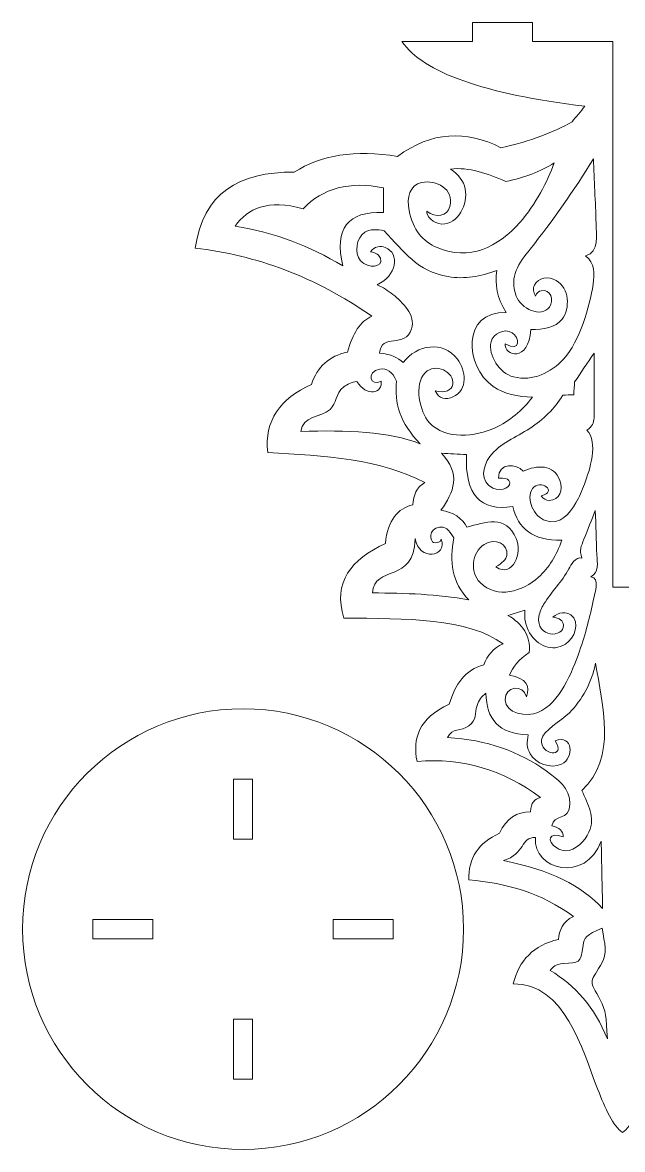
# Model space of a CAD drawing. Header units: centimetres. Extents: x -14.6 to 14.6, y -10.3 to 10.3.
# Drawn here: x -14.61 to -3.62, y -10.33 to 10.33 of the extents above; entities that cross this region are included whole.
import ezdxf

# ---------------------------------------------------------------- set-up
doc = ezdxf.new("R2010")
doc.units = ezdxf.units.CM
doc.header["$MEASUREMENT"] = 0
doc.layers.add('layer 1', color=7, linetype='Continuous')

msp = doc.modelspace()

# ---------------------------------------------------------------- linework, layer by layer
at = {"layer": 'layer 1', "color": 250, "lineweight": 20}
for points, knots in [([(-3.61734, -10.01892), (-3.44993, -9.91271), (-3.30425, -9.5837), (-3.16204, -9.2192), (-2.87626, -8.48654), (-2.56083, -7.28434), (-1.61528, -7.2947), (-1.72107, -6.86403), (-1.99164, -6.58715), (-2.44357, -6.47955), (-2.463, -6.31206), (-2.51528, -6.15692), (-2.71967, -6.05884), (-2.1429, -5.63359), (-1.49233, -5.44433), (-0.80014, -5.38831), (-0.79554, -4.98988), (-0.97781, -4.70139), (-1.36548, -4.53372), (-1.49363, -4.25059), (-1.68732, -4.14553), (-1.93083, -4.13931), (-1.93813, -3.97054), (-2.01522, -3.90651), (-2.1149, -3.87634), (-1.43998, -3.37554), (-0.68998, -3.14292), (0.14647, -3.21899), (0.22972, -2.79828), (0.11794, -2.42632), (-0.44516, -2.16719), (-0.55062, -1.80025), (-0.74003, -1.53408), (-1.07624, -1.44406), (-1.14646, -1.2785), (-1.24552, -1.136), (-1.43123, -1.0628), (-0.79415, -0.58515), (0.35739, -0.59753), (1.48753, -0.58949), (1.69092, 0.06965), (1.35241, 0.48795), (0.72496, 0.77786), (0.68296, 1.21377), (0.49812, 1.42114), (0.22535, 1.48782), (0.21021, 1.66322), (0.15549, 1.81231), (0.00186, 1.89538), (0.80766, 2.32578), (1.84212, 2.39037), (2.88114, 2.44759), (2.94536, 3.02971), (2.66103, 3.43754), (2.07915, 3.69659), (1.97678, 4.02224), (1.75491, 4.2164), (1.42178, 4.28824), (1.32736, 4.62744), (1.18457, 4.86027), (0.97476, 4.94561), (2.01675, 5.67485), (3.09783, 6.06532), (4.20904, 6.19461), (4.07293, 7.20184), (3.40768, 7.59638), (2.39469, 7.58825), (1.91191, 7.90141), (1.28422, 8.00279), (0.50146, 7.8775), (-0.11769, 8.33565), (-0.74954, 8.36166), (-1.39178, 8.03526), (-1.94406, 8.15359), (-2.34886, 8.32101), (-2.69338, 8.50857), (-2.77226, 8.60499), (-2.85115, 8.70139), (-2.93003, 8.79782), (-1.08071, 9.01801), (0.02697, 9.41477), (0.42257, 9.98108), (0.42257, 9.98108), (-0.86734, 9.98108), (-0.86734, 9.98108), (-0.86734, 9.98108), (-0.86734, 10.33108), (-0.86734, 10.33108), (-0.86734, 10.33108), (-1.96734, 10.33108), (-1.96734, 10.33108), (-1.96734, 10.33108), (-1.96734, 9.98108), (-1.96734, 9.98108), (-1.96734, 9.98108), (-3.44234, 9.98108), (-3.44234, 9.98108), (-3.44234, 9.98108), (-3.44234, -0.01891), (-3.44234, -0.01891), (-3.44234, -0.01891), (-3.79234, -0.01891), (-3.79234, -0.01891), (-3.79234, -0.01891), (-3.79234, 9.98108), (-3.79234, 9.98108), (-3.79234, 9.98108), (-5.26734, 9.98108), (-5.26734, 9.98108), (-5.26734, 9.98108), (-5.26734, 10.33108), (-5.26734, 10.33108), (-5.26734, 10.33108), (-6.36734, 10.33108), (-6.36734, 10.33108), (-6.36734, 10.33108), (-6.36734, 9.98108), (-6.36734, 9.98108), (-6.36734, 9.98108), (-7.65725, 9.98108), (-7.65725, 9.98108), (-7.26165, 9.41477), (-6.15397, 9.01801), (-4.30465, 8.79782), (-4.38353, 8.70139), (-4.46242, 8.60499), (-4.5413, 8.50857), (-4.88582, 8.32101), (-5.29062, 8.15359), (-5.8429, 8.03526), (-6.48514, 8.36166), (-7.11699, 8.33565), (-7.73614, 7.8775), (-8.5189, 8.00279), (-9.14659, 7.90141), (-9.62937, 7.58825), (-10.64236, 7.59638), (-11.30761, 7.20184), (-11.44372, 6.19461), (-10.33251, 6.06532), (-9.25143, 5.67485), (-8.20944, 4.94561), (-8.41925, 4.86027), (-8.56204, 4.62744), (-8.65646, 4.28824), (-8.98959, 4.2164), (-9.21146, 4.02224), (-9.31383, 3.69659), (-9.89571, 3.43754), (-10.18004, 3.02971), (-10.11582, 2.44759), (-9.0768, 2.39037), (-8.04234, 2.32578), (-7.23654, 1.89538), (-7.39017, 1.81231), (-7.44489, 1.66322), (-7.46003, 1.48782), (-7.7328, 1.42114), (-7.91764, 1.21377), (-7.95964, 0.77786), (-8.58709, 0.48795), (-8.9256, 0.06965), (-8.72221, -0.58949), (-7.59207, -0.59753), (-6.44053, -0.58515), (-5.80345, -1.0628), (-5.98916, -1.136), (-6.08822, -1.2785), (-6.15844, -1.44406), (-6.49465, -1.53408), (-6.68406, -1.80025), (-6.78952, -2.16719), (-7.35262, -2.42632), (-7.4644, -2.79828), (-7.38115, -3.21899), (-6.5447, -3.14292), (-5.7947, -3.37554), (-5.11978, -3.87634), (-5.21946, -3.90651), (-5.29655, -3.97054), (-5.30385, -4.13931), (-5.54736, -4.14553), (-5.74105, -4.25059), (-5.8692, -4.53372), (-6.25687, -4.70139), (-6.43914, -4.98988), (-6.43454, -5.38831), (-5.74235, -5.44433), (-5.09178, -5.63359), (-4.51501, -6.05884), (-4.7194, -6.15692), (-4.77168, -6.31206), (-4.79111, -6.47955), (-5.24304, -6.58715), (-5.51361, -6.86403), (-5.6194, -7.2947), (-4.67385, -7.28434), (-4.35842, -8.48654), (-4.07264, -9.2192), (-3.93043, -9.5837), (-3.78475, -9.91271), (-3.61734, -10.01892)], [0, 0, 0, 0, 0.01492537, 0.01492537, 0.01492537, 0.02985075, 0.02985075, 0.02985075, 0.04477612, 0.04477612, 0.04477612, 0.05970149, 0.05970149, 0.05970149, 0.07462687, 0.07462687, 0.07462687, 0.08955224, 0.08955224, 0.08955224, 0.10447761, 0.10447761, 0.10447761, 0.11940299, 0.11940299, 0.11940299, 0.13432836, 0.13432836, 0.13432836, 0.14925373, 0.14925373, 0.14925373, 0.1641791, 0.1641791, 0.1641791, 0.17910448, 0.17910448, 0.17910448, 0.19402985, 0.19402985, 0.19402985, 0.20895522, 0.20895522, 0.20895522, 0.2238806, 0.2238806, 0.2238806, 0.23880597, 0.23880597, 0.23880597, 0.25373134, 0.25373134, 0.25373134, 0.26865672, 0.26865672, 0.26865672, 0.28358209, 0.28358209, 0.28358209, 0.29850746, 0.29850746, 0.29850746, 0.31343284, 0.31343284, 0.31343284, 0.32835821, 0.32835821, 0.32835821, 0.34328358, 0.34328358, 0.34328358, 0.35820896, 0.35820896, 0.35820896, 0.37313433, 0.37313433, 0.37313433, 0.3880597, 0.3880597, 0.3880597, 0.40298507, 0.40298507, 0.40298507, 0.41791045, 0.41791045, 0.41791045, 0.43283582, 0.43283582, 0.43283582, 0.44776119, 0.44776119, 0.44776119, 0.46268657, 0.46268657, 0.46268657, 0.47761194, 0.47761194, 0.47761194, 0.49253731, 0.49253731, 0.49253731, 0.50746269, 0.50746269, 0.50746269, 0.52238806, 0.52238806, 0.52238806, 0.53731343, 0.53731343, 0.53731343, 0.55223881, 0.55223881, 0.55223881, 0.56716418, 0.56716418, 0.56716418, 0.58208955, 0.58208955, 0.58208955, 0.59701493, 0.59701493, 0.59701493, 0.6119403, 0.6119403, 0.6119403, 0.62686567, 0.62686567, 0.62686567, 0.64179104, 0.64179104, 0.64179104, 0.65671642, 0.65671642, 0.65671642, 0.67164179, 0.67164179, 0.67164179, 0.68656716, 0.68656716, 0.68656716, 0.70149254, 0.70149254, 0.70149254, 0.71641791, 0.71641791, 0.71641791, 0.73134328, 0.73134328, 0.73134328, 0.74626866, 0.74626866, 0.74626866, 0.76119403, 0.76119403, 0.76119403, 0.7761194, 0.7761194, 0.7761194, 0.79104478, 0.79104478, 0.79104478, 0.80597015, 0.80597015, 0.80597015, 0.82089552, 0.82089552, 0.82089552, 0.8358209, 0.8358209, 0.8358209, 0.85074627, 0.85074627, 0.85074627, 0.86567164, 0.86567164, 0.86567164, 0.88059701, 0.88059701, 0.88059701, 0.89552239, 0.89552239, 0.89552239, 0.91044776, 0.91044776, 0.91044776, 0.92537313, 0.92537313, 0.92537313, 0.94029851, 0.94029851, 0.94029851, 0.95522388, 0.95522388, 0.95522388, 0.97014925, 0.97014925, 0.97014925, 0.98507463, 0.98507463, 0.98507463, 1, 1, 1, 1]), ([(-6.76904, 7.64382), (-6.43156, 7.68507), (-6.09411, 7.56295), (-5.75663, 7.41882), (-5.40705, 7.47882), (-5.12261, 7.60396), (-4.86534, 7.7563), (-4.98988, 7.41637), (-5.20708, 6.99594), (-5.49632, 6.66538), (-5.89295, 6.21211), (-6.42625, 5.95549), (-7.01164, 6.20471), (-7.27371, 6.31628), (-7.45994, 6.52921), (-7.52611, 6.88316), (-7.57141, 7.12538), (-7.51856, 7.35154), (-7.29634, 7.39895), (-7.03619, 7.45447), (-6.69307, 7.28368), (-6.77955, 6.9607), (-6.82824, 6.7788), (-7.03602, 6.73622), (-7.20171, 6.87368), (-7.22034, 6.79457), (-7.07947, 6.64018), (-6.92462, 6.63588), (-6.62706, 6.6276), (-6.44214, 7.00557), (-6.49954, 7.28244), (-6.52871, 7.42311), (-6.61581, 7.54449), (-6.76904, 7.64382)], [0, 0, 0, 0, 0.09090909, 0.09090909, 0.09090909, 0.18181818, 0.18181818, 0.18181818, 0.27272727, 0.27272727, 0.27272727, 0.36363636, 0.36363636, 0.36363636, 0.45454545, 0.45454545, 0.45454545, 0.54545455, 0.54545455, 0.54545455, 0.63636364, 0.63636364, 0.63636364, 0.72727273, 0.72727273, 0.72727273, 0.81818182, 0.81818182, 0.81818182, 0.90909091, 0.90909091, 0.90909091, 1, 1, 1, 1]), ([(-4.29227, 6.05162), (-4.03956, 6.11788), (-4.09544, 6.45132), (-4.10023, 6.64878), (-4.10984, 7.04424), (-4.13786, 7.44204), (-4.14712, 7.83418), (-4.50198, 7.25669), (-4.88866, 6.70307), (-5.31011, 6.17555), (-5.51243, 5.92235), (-5.69604, 5.67359), (-5.56463, 5.3167), (-5.48036, 5.08781), (-5.10657, 4.90676), (-4.95452, 5.11502), (-4.86381, 5.23931), (-4.93462, 5.44838), (-5.10808, 5.41354), (-5.14798, 5.40554), (-5.18316, 5.3763), (-5.21146, 5.3161), (-5.24812, 5.38556), (-5.26285, 5.45305), (-5.23103, 5.51627), (-5.15717, 5.66308), (-4.97588, 5.68079), (-4.83103, 5.59921), (-4.58685, 5.4617), (-4.57285, 5.09071), (-4.72461, 4.89036), (-4.84485, 4.73158), (-5.06481, 4.70768), (-5.298, 4.70172), (-5.32922, 4.09149), (-5.78975, 4.21838), (-5.76526, 4.44214), (-5.46998, 4.27742), (-5.50077, 4.56338), (-5.63848, 4.64471), (-5.77961, 4.72815), (-5.9884, 4.63238), (-6.02434, 4.47466), (-6.08049, 4.22852), (-5.87343, 3.89874), (-5.61222, 3.83415), (-5.25718, 3.74635), (-4.92858, 3.90635), (-4.6923, 4.16687), (-4.40156, 4.48745), (-4.21945, 5.1119), (-4.15478, 5.53228), (-4.12702, 5.71287), (-4.12011, 5.92707), (-4.29227, 6.05162)], [0, 0, 0, 0, 0.05555556, 0.05555556, 0.05555556, 0.11111111, 0.11111111, 0.11111111, 0.16666667, 0.16666667, 0.16666667, 0.22222222, 0.22222222, 0.22222222, 0.27777778, 0.27777778, 0.27777778, 0.33333333, 0.33333333, 0.33333333, 0.38888889, 0.38888889, 0.38888889, 0.44444444, 0.44444444, 0.44444444, 0.5, 0.5, 0.5, 0.55555556, 0.55555556, 0.55555556, 0.61111111, 0.61111111, 0.61111111, 0.66666667, 0.66666667, 0.66666667, 0.72222222, 0.72222222, 0.72222222, 0.77777778, 0.77777778, 0.77777778, 0.83333333, 0.83333333, 0.83333333, 0.88888889, 0.88888889, 0.88888889, 0.94444444, 0.94444444, 0.94444444, 1, 1, 1, 1]), ([(-8.74197, 5.8699), (-8.90344, 6.55857), (-8.64395, 6.87438), (-7.9978, 6.8477), (-7.9978, 6.99769), (-7.9978, 7.14769), (-7.9978, 7.29768), (-8.61685, 7.42812), (-9.10365, 7.29418), (-9.46884, 6.91695), (-10.11803, 7.09602), (-10.48119, 6.92548), (-10.7149, 6.59677), (-9.99774, 6.48545), (-9.34377, 6.2351), (-8.74197, 5.8699)], [0, 0, 0, 0, 0.2, 0.2, 0.2, 0.4, 0.4, 0.4, 0.6, 0.6, 0.6, 0.8, 0.8, 0.8, 1, 1, 1, 1]), ([(-5.26338, 3.46431), (-5.46113, 3.21398), (-5.68721, 3.02026), (-5.95066, 2.90137), (-6.31034, 2.73907), (-6.85892, 2.67245), (-7.15293, 2.99418), (-7.33589, 3.19444), (-7.44194, 3.69717), (-7.23277, 3.91048), (-7.04419, 4.10276), (-6.69259, 3.924), (-6.72481, 3.69781), (-6.73991, 3.59188), (-6.86494, 3.52939), (-7.04595, 3.57681), (-6.98916, 3.42792), (-6.84616, 3.41058), (-6.72265, 3.46761), (-6.44045, 3.59788), (-6.48475, 3.9551), (-6.64156, 4.16139), (-6.8987, 4.49952), (-7.38784, 4.43224), (-7.63436, 4.096), (-7.72844, 4.18377), (-7.85755, 4.25054), (-8.06702, 4.26906), (-8.04736, 4.64749), (-7.59179, 4.34886), (-7.47945, 4.71665), (-7.40329, 4.96596), (-7.64833, 5.20478), (-7.82386, 5.34528), (-7.91139, 5.41536), (-8.0063, 5.47564), (-8.11029, 5.52377), (-7.75707, 5.6822), (-7.68635, 6.09977), (-7.9661, 6.20855), (-8.03746, 6.23628), (-8.16895, 6.23664), (-8.23144, 6.1295), (-8.12699, 6.10931), (-8.06942, 6.0613), (-8.05152, 6.01078), (-7.99007, 5.83735), (-8.27616, 5.81166), (-8.41446, 5.96474), (-8.53975, 6.10336), (-8.49177, 6.38721), (-8.33676, 6.48659), (-8.24513, 6.54534), (-8.12143, 6.54395), (-7.98049, 6.51025), (-7.61134, 6.12304), (-7.38425, 5.77171), (-6.81346, 5.6729), (-6.51257, 5.62082), (-6.21574, 5.67482), (-5.92103, 5.78337), (-5.9594, 5.53732), (-5.91726, 5.28234), (-5.74797, 5.01324), (-6.56275, 5.04049), (-6.5187, 4.03149), (-5.98453, 3.65916), (-5.78472, 3.51988), (-5.53706, 3.46822), (-5.26338, 3.46431)], [0, 0, 0, 0, 0.04347826, 0.04347826, 0.04347826, 0.08695652, 0.08695652, 0.08695652, 0.13043478, 0.13043478, 0.13043478, 0.17391304, 0.17391304, 0.17391304, 0.2173913, 0.2173913, 0.2173913, 0.26086957, 0.26086957, 0.26086957, 0.30434783, 0.30434783, 0.30434783, 0.34782609, 0.34782609, 0.34782609, 0.39130435, 0.39130435, 0.39130435, 0.43478261, 0.43478261, 0.43478261, 0.47826087, 0.47826087, 0.47826087, 0.52173913, 0.52173913, 0.52173913, 0.56521739, 0.56521739, 0.56521739, 0.60869565, 0.60869565, 0.60869565, 0.65217391, 0.65217391, 0.65217391, 0.69565217, 0.69565217, 0.69565217, 0.73913043, 0.73913043, 0.73913043, 0.7826087, 0.7826087, 0.7826087, 0.82608696, 0.82608696, 0.82608696, 0.86956522, 0.86956522, 0.86956522, 0.91304348, 0.91304348, 0.91304348, 0.95652174, 0.95652174, 0.95652174, 1, 1, 1, 1]), ([(-6.04756, 2.37159), (-5.85817, 2.62609), (-5.57032, 2.72262), (-5.31586, 2.8899), (-5.068, 3.05285), (-4.85897, 3.24981), (-4.70958, 3.49892), (-4.64325, 3.50181), (-4.5769, 3.5047), (-4.51055, 3.50758), (-4.50478, 3.58547), (-4.49903, 3.66335), (-4.49325, 3.74122), (-4.375, 3.91717), (-4.25673, 4.09311), (-4.13846, 4.26906), (-4.13846, 3.8739), (-4.13846, 3.47872), (-4.13846, 3.08357), (-4.13846, 2.98198), (-4.17578, 2.92891), (-4.26827, 2.8586), (-4.05028, 2.63444), (-4.21978, 2.12729), (-4.31254, 1.86938), (-4.35632, 1.74768), (-4.40854, 1.63358), (-4.46926, 1.52712), (-4.58573, 1.323), (-4.75481, 1.11047), (-5.02638, 1.19885), (-5.24012, 1.26838), (-5.39621, 1.59962), (-5.26338, 1.7856), (-5.13028, 1.972), (-4.78123, 1.72962), (-5.10763, 1.6558), (-5.06433, 1.59524), (-5.01504, 1.56762), (-4.96051, 1.56884), (-4.7636, 1.57326), (-4.70396, 1.767), (-4.76468, 1.93389), (-4.87635, 2.24098), (-5.18004, 2.21778), (-5.43645, 2.10577), (-5.54951, 2.24401), (-5.89535, 2.2735), (-5.88642, 1.97596), (-5.78369, 1.98408), (-5.72465, 1.96748), (-5.70045, 1.93598), (-5.61848, 1.82941), (-5.82126, 1.71179), (-5.99369, 1.79625), (-6.23175, 1.91286), (-6.18156, 2.19158), (-6.04756, 2.37159)], [0, 0, 0, 0, 0.05263158, 0.05263158, 0.05263158, 0.10526316, 0.10526316, 0.10526316, 0.15789474, 0.15789474, 0.15789474, 0.21052632, 0.21052632, 0.21052632, 0.26315789, 0.26315789, 0.26315789, 0.31578947, 0.31578947, 0.31578947, 0.36842105, 0.36842105, 0.36842105, 0.42105263, 0.42105263, 0.42105263, 0.47368421, 0.47368421, 0.47368421, 0.52631579, 0.52631579, 0.52631579, 0.57894737, 0.57894737, 0.57894737, 0.63157895, 0.63157895, 0.63157895, 0.68421053, 0.68421053, 0.68421053, 0.73684211, 0.73684211, 0.73684211, 0.78947368, 0.78947368, 0.78947368, 0.84210526, 0.84210526, 0.84210526, 0.89473684, 0.89473684, 0.89473684, 0.94736842, 0.94736842, 0.94736842, 1, 1, 1, 1]), ([(-9.51211, 2.83264), (-8.6672, 2.86319), (-7.89059, 2.83112), (-7.32284, 2.60765), (-7.69119, 2.97881), (-7.80257, 3.36427), (-7.75552, 3.75852), (-7.83637, 3.93502), (-7.93992, 3.99814), (-8.06026, 3.97714), (-8.32625, 3.93077), (-8.23097, 3.63925), (-8.04106, 3.75852), (-7.9959, 3.53346), (-8.31124, 3.46148), (-8.48237, 3.74987), (-8.58366, 3.73352), (-8.66085, 3.69909), (-8.7203, 3.65139), (-8.88783, 3.51691), (-8.84697, 3.3558), (-8.97431, 3.23794), (-9.13721, 3.08721), (-9.48432, 3.12107), (-9.51211, 2.83264)], [0, 0, 0, 0, 0.125, 0.125, 0.125, 0.25, 0.25, 0.25, 0.375, 0.375, 0.375, 0.5, 0.5, 0.5, 0.625, 0.625, 0.625, 0.75, 0.75, 0.75, 0.875, 0.875, 0.875, 1, 1, 1, 1]), ([(-6.93345, 2.43459), (-6.78059, 2.42594), (-6.62771, 2.41729), (-6.47483, 2.40864), (-6.50719, 1.67134), (-6.21752, 1.36339), (-5.62682, 1.45679), (-5.52674, 1.06257), (-5.26538, 0.82127), (-4.7269, 0.8424), (-4.82638, 0.56139), (-4.96545, 0.33048), (-5.15411, 0.16241), (-5.44636, -0.098), (-5.91243, -0.24952), (-6.2244, 0.06312), (-6.42186, 0.26095), (-6.3759, 0.6052), (-6.15191, 0.76052), (-5.95922, 0.89419), (-5.69728, 0.77254), (-5.73584, 0.56486), (-5.74972, 0.49016), (-5.81612, 0.4182), (-5.93834, 0.34918), (-5.61011, 0.13776), (-5.45667, 0.62034), (-5.56291, 0.86978), (-5.75314, 1.31651), (-6.13634, 1.1703), (-6.46617, 1.07604), (-6.54817, 1.2421), (-6.72167, 1.35994), (-6.9421, 1.38756), (-6.7036, 1.72354), (-6.57127, 2.05238), (-6.93345, 2.43459)], [0, 0, 0, 0, 0.08333333, 0.08333333, 0.08333333, 0.16666667, 0.16666667, 0.16666667, 0.25, 0.25, 0.25, 0.33333333, 0.33333333, 0.33333333, 0.41666667, 0.41666667, 0.41666667, 0.5, 0.5, 0.5, 0.58333333, 0.58333333, 0.58333333, 0.66666667, 0.66666667, 0.66666667, 0.75, 0.75, 0.75, 0.83333333, 0.83333333, 0.83333333, 0.91666667, 0.91666667, 0.91666667, 1, 1, 1, 1]), ([(-4.11494, 1.38225), (-4.10533, 1.11137), (-4.09571, 0.84048), (-4.0861, 0.5696), (-4.0807, 0.41648), (-4.03928, 0.25518), (-4.19681, 0.16691), (-4.02138, 0.16158), (-4.12514, -0.14652), (-4.1457, -0.24255), (-4.21326, -0.55813), (-4.29161, -0.87453), (-4.40382, -1.19353), (-4.54053, -1.58216), (-4.75997, -2.14458), (-5.16534, -2.31699), (-5.37013, -2.4041), (-5.76303, -2.33989), (-5.76901, -2.08754), (-5.77502, -1.83502), (-5.43677, -1.79181), (-5.37436, -2.03076), (-5.30081, -1.83643), (-5.37655, -1.69404), (-5.68922, -1.63404), (-5.62602, -1.4882), (-5.52153, -1.34749), (-5.32397, -1.21844), (-5.29686, -0.89925), (-5.45603, -0.68961), (-5.7144, -0.53835), (-5.61155, -0.50688), (-5.5087, -0.47539), (-5.40584, -0.4439), (-5.41756, -0.59483), (-5.39481, -0.73539), (-5.31818, -0.85981), (-5.17613, -1.09045), (-4.91057, -1.22011), (-4.66168, -1.06673), (-4.49702, -0.96521), (-4.38207, -0.65929), (-4.56222, -0.52985), (-4.64834, -0.46795), (-4.78157, -0.47434), (-4.89578, -0.56984), (-4.76718, -0.57955), (-4.70535, -0.64603), (-4.69996, -0.71512), (-4.68082, -0.96038), (-5.21192, -0.95248), (-5.14698, -0.55633), (-5.13423, -0.47849), (-5.09825, -0.39979), (-5.05551, -0.32915), (-4.91866, -0.10303), (-4.72851, 0.07095), (-4.59802, 0.31682), (-4.56306, 0.38267), (-4.48162, 0.54049), (-4.36052, 0.51326), (-4.41282, 0.66251), (-4.37521, 0.72535), (-4.32212, 0.85935), (-4.25306, 1.03364), (-4.18401, 1.20795), (-4.11494, 1.38225)], [0, 0, 0, 0, 0.04545455, 0.04545455, 0.04545455, 0.09090909, 0.09090909, 0.09090909, 0.13636364, 0.13636364, 0.13636364, 0.18181818, 0.18181818, 0.18181818, 0.22727273, 0.22727273, 0.22727273, 0.27272727, 0.27272727, 0.27272727, 0.31818182, 0.31818182, 0.31818182, 0.36363636, 0.36363636, 0.36363636, 0.40909091, 0.40909091, 0.40909091, 0.45454545, 0.45454545, 0.45454545, 0.5, 0.5, 0.5, 0.54545455, 0.54545455, 0.54545455, 0.59090909, 0.59090909, 0.59090909, 0.63636364, 0.63636364, 0.63636364, 0.68181818, 0.68181818, 0.68181818, 0.72727273, 0.72727273, 0.72727273, 0.77272727, 0.77272727, 0.77272727, 0.81818182, 0.81818182, 0.81818182, 0.86363636, 0.86363636, 0.86363636, 0.90909091, 0.90909091, 0.90909091, 0.95454545, 0.95454545, 0.95454545, 1, 1, 1, 1]), ([(-6.43156, -0.25655), (-6.74704, 0.05962), (-6.78714, 0.45546), (-6.70847, 0.88567), (-6.79287, 1.04), (-6.8802, 1.09227), (-6.96939, 1.0788), (-7.1866, 1.046), (-7.13561, 0.81422), (-7.07913, 0.79721), (-7.05352, 0.7895), (-6.9452, 0.78381), (-6.93609, 0.85582), (-6.81795, 0.53068), (-7.3475, 0.45139), (-7.41804, 0.86836), (-7.42771, 0.04105), (-8.16682, 0.39551), (-8.19683, -0.12676), (-7.60086, -0.13225), (-7.00669, -0.14679), (-6.43156, -0.25655)], [0, 0, 0, 0, 0.14285714, 0.14285714, 0.14285714, 0.28571429, 0.28571429, 0.28571429, 0.42857143, 0.42857143, 0.42857143, 0.57142857, 0.57142857, 0.57142857, 0.71428571, 0.71428571, 0.71428571, 0.85714286, 0.85714286, 0.85714286, 1, 1, 1, 1]), ([(-6.82269, -2.78011), (-6.10276, -2.8184), (-5.51054, -3.03545), (-5.01601, -3.38925), (-4.79494, -3.54739), (-4.57971, -3.69428), (-4.58101, -3.99544), (-4.58241, -4.31503), (-4.8907, -4.17795), (-4.90836, -4.39845), (-4.77096, -4.42303), (-4.70367, -4.49144), (-4.70057, -4.59998), (-4.98183, -4.48923), (-5.00977, -4.68373), (-4.82087, -4.80252), (-4.77051, -4.83416), (-4.71796, -4.85223), (-4.66283, -4.85368), (-4.47904, -4.8585), (-4.299, -4.67138), (-4.23016, -4.51374), (-4.10512, -4.2273), (-4.25097, -4.01589), (-4.36052, -3.74985), (-3.71296, -3.14953), (-3.98392, -2.18525), (-4.10864, -1.41364), (-4.18493, -1.78549), (-4.35355, -2.08233), (-4.58973, -2.32428), (-4.73667, -2.47485), (-5.0806, -2.6539), (-5.09863, -2.81844), (-5.13001, -3.10513), (-4.6364, -3.1664), (-4.8517, -2.83678), (-4.52526, -2.71431), (-4.4916, -3.15111), (-4.73506, -3.26568), (-4.93407, -3.35932), (-5.2053, -3.25554), (-5.30961, -3.07504), (-5.36716, -2.97544), (-5.37562, -2.85945), (-5.34286, -2.72974), (-5.88515, -2.71546), (-6.11249, -2.43544), (-6.1174, -1.96779), (-6.1986, -2.0218), (-6.2504, -2.0979), (-6.2801, -2.19053), (-6.32991, -2.34583), (-6.27655, -2.44716), (-6.43371, -2.56406), (-6.57652, -2.67026), (-6.73529, -2.5936), (-6.82269, -2.78011)], [0, 0, 0, 0, 0.05263158, 0.05263158, 0.05263158, 0.10526316, 0.10526316, 0.10526316, 0.15789474, 0.15789474, 0.15789474, 0.21052632, 0.21052632, 0.21052632, 0.26315789, 0.26315789, 0.26315789, 0.31578947, 0.31578947, 0.31578947, 0.36842105, 0.36842105, 0.36842105, 0.42105263, 0.42105263, 0.42105263, 0.47368421, 0.47368421, 0.47368421, 0.52631579, 0.52631579, 0.52631579, 0.57894737, 0.57894737, 0.57894737, 0.63157895, 0.63157895, 0.63157895, 0.68421053, 0.68421053, 0.68421053, 0.73684211, 0.73684211, 0.73684211, 0.78947368, 0.78947368, 0.78947368, 0.84210526, 0.84210526, 0.84210526, 0.89473684, 0.89473684, 0.89473684, 0.94736842, 0.94736842, 0.94736842, 1, 1, 1, 1]), ([(-10.56855, -2.25129), (-8.33737, -2.25129), (-6.52865, -4.06001), (-6.52865, -6.29119), (-6.52865, -8.52237), (-8.33737, -10.33109), (-10.56855, -10.33109), (-12.79973, -10.33109), (-14.60845, -8.52237), (-14.60845, -6.29119), (-14.60845, -4.06001), (-12.79973, -2.25129), (-10.56855, -2.25129)], [0, 0, 0, 0, 0.25, 0.25, 0.25, 0.5, 0.5, 0.5, 0.75, 0.75, 0.75, 1, 1, 1, 1]), ([(-10.74355, -4.64119), (-10.74355, -4.64119), (-10.39355, -4.64119), (-10.39355, -4.64119), (-10.39355, -4.64119), (-10.39355, -3.54119), (-10.39355, -3.54119), (-10.39355, -3.54119), (-10.74355, -3.54119), (-10.74355, -3.54119), (-10.74355, -3.54119), (-10.74355, -4.64119), (-10.74355, -4.64119)], [0, 0, 0, 0, 0.25, 0.25, 0.25, 0.5, 0.5, 0.5, 0.75, 0.75, 0.75, 1, 1, 1, 1]), ([(-3.98095, -5.9118), (-3.98936, -5.49978), (-3.99776, -5.08774), (-4.00617, -4.67572), (-4.28861, -5.45726), (-5.26272, -5.20892), (-5.21071, -4.61265), (-5.48487, -4.59869), (-5.39812, -4.91435), (-5.79721, -5.03519), (-4.94043, -5.19949), (-4.3585, -5.50364), (-3.98095, -5.9118)], [0, 0, 0, 0, 0.25, 0.25, 0.25, 0.5, 0.5, 0.5, 0.75, 0.75, 0.75, 1, 1, 1, 1]), ([(-13.31855, -6.11619), (-13.31855, -6.11619), (-13.31855, -6.46619), (-13.31855, -6.46619), (-13.31855, -6.46619), (-12.21855, -6.46619), (-12.21855, -6.46619), (-12.21855, -6.46619), (-12.21855, -6.11619), (-12.21855, -6.11619), (-12.21855, -6.11619), (-13.31855, -6.11619), (-13.31855, -6.11619)], [0, 0, 0, 0, 0.25, 0.25, 0.25, 0.5, 0.5, 0.5, 0.75, 0.75, 0.75, 1, 1, 1, 1]), ([(-8.91855, -6.11619), (-8.91855, -6.11619), (-8.91855, -6.46619), (-8.91855, -6.46619), (-8.91855, -6.46619), (-7.81855, -6.46619), (-7.81855, -6.46619), (-7.81855, -6.46619), (-7.81855, -6.11619), (-7.81855, -6.11619), (-7.81855, -6.11619), (-8.91855, -6.11619), (-8.91855, -6.11619)], [0, 0, 0, 0, 0.25, 0.25, 0.25, 0.5, 0.5, 0.5, 0.75, 0.75, 0.75, 1, 1, 1, 1]), ([(-3.89386, -8.30455), (-3.92145, -7.89088), (-3.91534, -7.78886), (-4.02413, -7.58859), (-4.22181, -7.22466), (-4.22848, -7.29825), (-4.01718, -6.9551), (-3.86602, -6.70966), (-3.95052, -6.56503), (-3.98966, -6.27456), (-4.2812, -6.39219), (-4.32183, -6.45713), (-4.33851, -6.58788), (-4.38325, -6.93833), (-4.41307, -6.89991), (-4.70343, -6.92416), (-4.85646, -6.93695), (-4.88537, -6.9822), (-4.94017, -7.04824), (-4.4928, -7.32361), (-4.12506, -7.7148), (-3.89386, -8.30455)], [0, 0, 0, 0, 0.14285714, 0.14285714, 0.14285714, 0.28571429, 0.28571429, 0.28571429, 0.42857143, 0.42857143, 0.42857143, 0.57142857, 0.57142857, 0.57142857, 0.71428571, 0.71428571, 0.71428571, 0.85714286, 0.85714286, 0.85714286, 1, 1, 1, 1]), ([(-10.74355, -9.04119), (-10.74355, -9.04119), (-10.39355, -9.04119), (-10.39355, -9.04119), (-10.39355, -9.04119), (-10.39355, -7.94119), (-10.39355, -7.94119), (-10.39355, -7.94119), (-10.74355, -7.94119), (-10.74355, -7.94119), (-10.74355, -7.94119), (-10.74355, -9.04119), (-10.74355, -9.04119)], [0, 0, 0, 0, 0.25, 0.25, 0.25, 0.5, 0.5, 0.5, 0.75, 0.75, 0.75, 1, 1, 1, 1])]:
    msp.add_open_spline(points, degree=3, knots=knots, dxfattribs=at)

doc.saveas('drawing.dxf')
